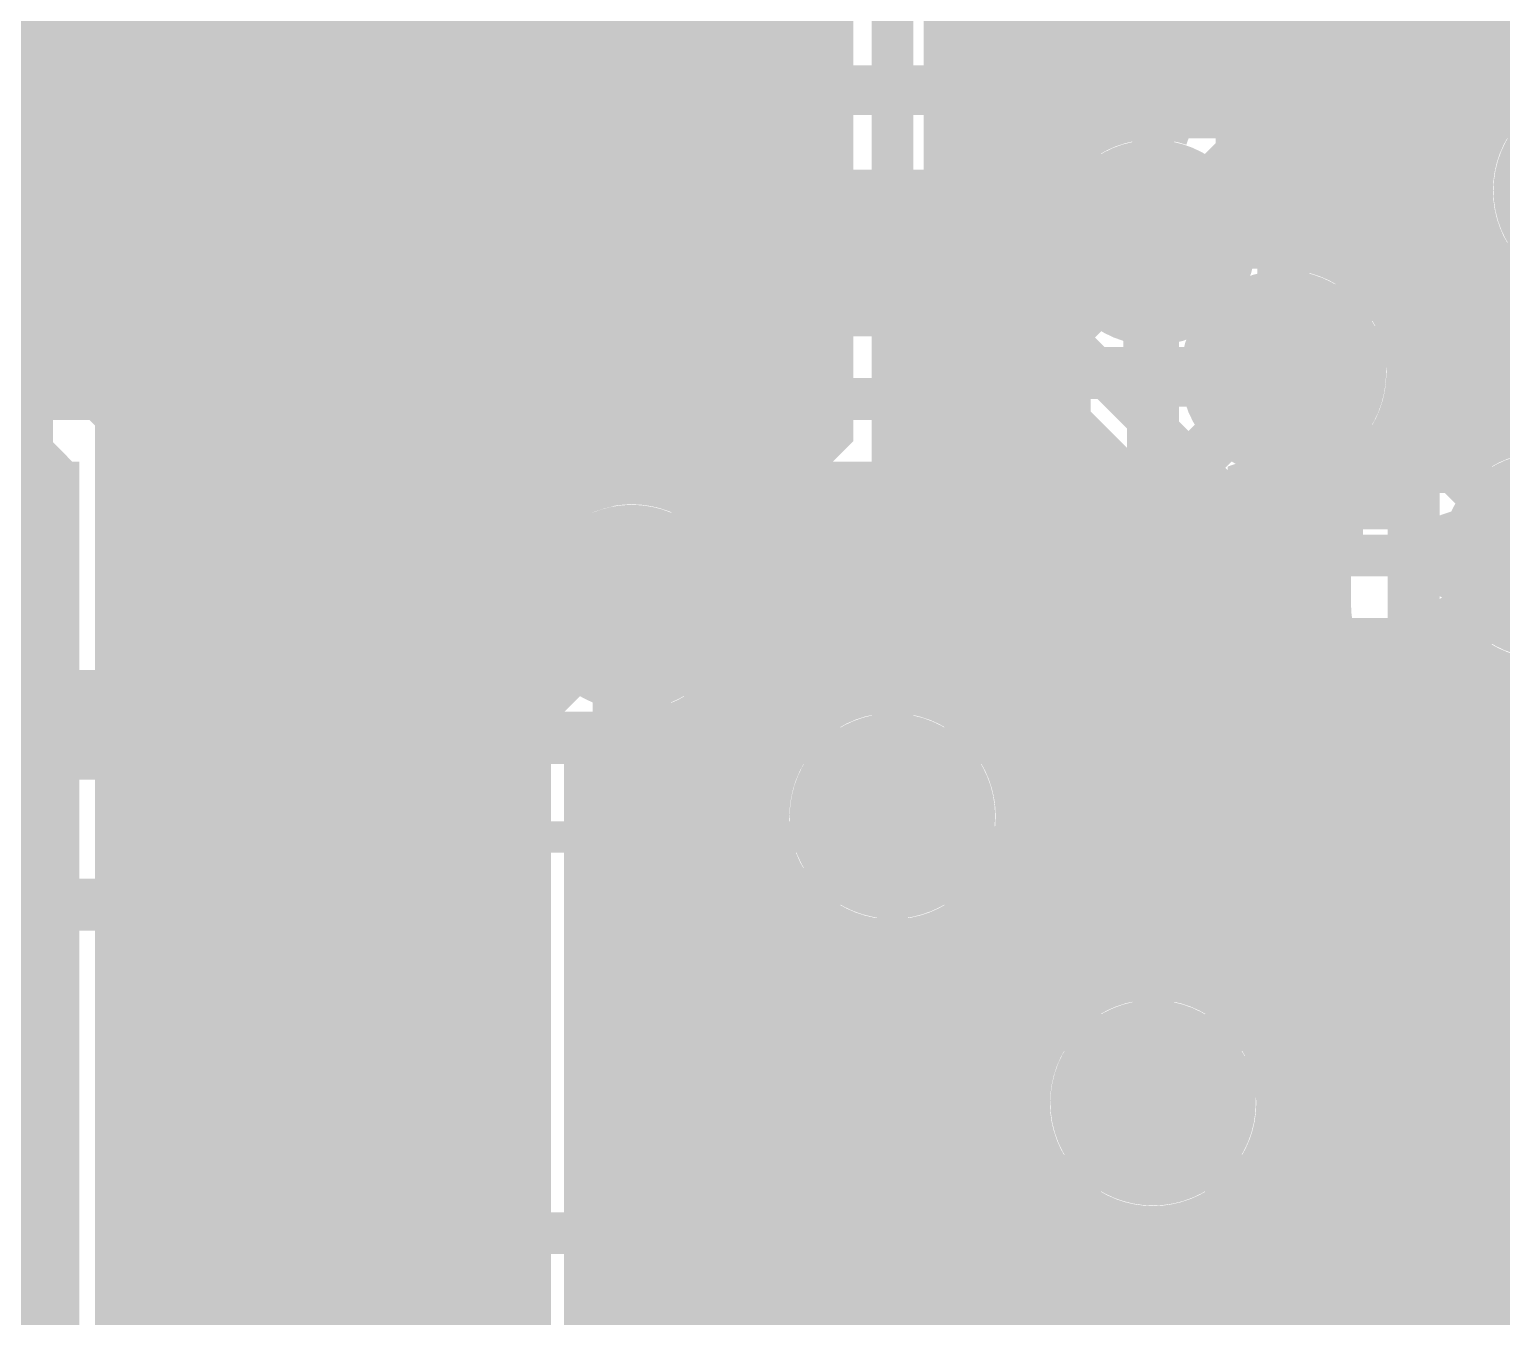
# Model space of a CAD drawing. Extents: x -4 to 136, y -50 to 40.
# Drawn here: x 89.78 to 96.95, y 5.69 to 11.96 of the extents above; entities that cross this region are included whole.
import ezdxf

# ---------------------------------------------------------------- set-up
doc = ezdxf.new("R2010")
doc.units = 0
doc.header["$MEASUREMENT"] = 0
doc.layers.get('0').update_dxf_attribs({"linetype": 'CONTINUOUS'})
for name, color, linetype in [('25-335-0_BOT', 7, 'CONTINUOUS'), ('25-335-0_DRD', 7, 'CONTINUOUS'), ('25-335-0_GND', 6, 'CONTINUOUS'), ('25-335-0_IN1', 4, 'CONTINUOUS'), ('25-335-0_SMT', 5, 'CONTINUOUS'), ('25-335-0_SPT', 10, 'CONTINUOUS'), ('25-335-0_SST', 9, 'CONTINUOUS'), ('25-335-0_TOP', 12, 'CONTINUOUS'), ('THRUHOLE_TAP', 15, 'CONTINUOUS')]:
    doc.layers.add(name, color=color, linetype=linetype)

# ---------------------------------------------------------------- blocks, each defined once
blk = doc.blocks.new('ROUND_40')
at = {"const_width": 0.29972}
blk.add_lwpolyline([(-0.14986, 0, 1), (0.14986, 0, 1)], format="xyb", close=True, dxfattribs=at)
blk = doc.blocks.new('ROUND_60')
at = {"const_width": 0.50038}
blk.add_lwpolyline([(-0.25019, 0, 1), (0.25019, 0, 1)], format="xyb", close=True, dxfattribs=at)
blk = doc.blocks.new('ROUND_62')
at = {"const_width": 0.50038}
blk.add_lwpolyline([(-0.25019, 0, 1), (0.25019, 0, 1)], format="xyb", close=True, dxfattribs=at)
blk = doc.blocks.new('ROUND_63')
at = {"const_width": 0.0635}
blk.add_lwpolyline([(-0.03175, 0, 1), (0.03175, 0, 1)], format="xyb", close=True, dxfattribs=at)
blk = doc.blocks.new('RECTANGLE_2')
blk.add_solid([(0.4826, 0.4064), (0.4826, -0.4064), (-0.4826, 0.4064), (-0.4826, -0.4064)])
blk = doc.blocks.new('RECTANGLE_17')
blk.add_solid([(0.508, 0.635), (0.508, -0.635), (-0.508, 0.635), (-0.508, -0.635)])
blk = doc.blocks.new('RECTANGLE_26')
blk.add_solid([(0.3429, 0.635), (0.3429, -0.635), (-0.3429, 0.635), (-0.3429, -0.635)])
blk = doc.blocks.new('ROUND_23')
at = {"const_width": 0.10033}
blk.add_lwpolyline([(-0.050164, 0, 1), (0.050164, 0, 1)], format="xyb", close=True, dxfattribs=at)

msp = doc.modelspace()

# ---------------------------------------------------------------- linework, layer by layer
at = {"layer": '25-335-0_BOT'}
for points, const_width in [([(74.295, 31.369), (84.582, 31.369), (93.091, 22.86), (93.091, 16.129), (93.345, 15.875), (93.345, 12.954), (94.234, 12.065), (94.234, 11.049), (95.885, 9.398), (97.155, 9.398)], 0.2032), ([(91.44, 23.89886), (91.44, -2.2352)], 0.254), ([(96.9264, 20.60956), (96.9264, 11.57986)], 0.254), ([(96.6978, 20.41398), (96.6978, 9.8298)], 0.254), ([(96.4692, 20.28444), (96.4692, 10.52322)], 0.254), ([(91.2114, 16.2814), (91.2114, -2.2352)], 0.254), ([(96.2406, 16.2306), (96.2406, 10.8077)], 0.254), ([(90.9828, 16.15948), (90.9828, 4.5212)], 0.254), ([(96.012, 16.06042), (96.012, 10.90422)], 0.254), ([(95.7834, 16.00708), (95.7834, 11.25728)], 0.254), ([(90.297, 14.986), (89.789, 14.478), (89.789, 4.699), (89.281, 4.191)], 0.2032), ([(90.7542, 14.55166), (90.7542, 4.6609)], 0.254), ([(90.5256, 14.39926), (90.5256, 4.69392)], 0.254), ([(90.2208, 14.29766), (90.2208, 4.699)], 0.254), ([(90.297, 14.35608), (90.297, 4.64058)], 0.254), ([(92.71, 9.144), (93.599, 10.033), (93.599, 11.938), (92.837, 12.7), (92.837, 13.208), (92.329, 13.716)], 0.381), ([(95.25, 10.922), (95.25, 12.192), (94.615, 12.827)], 0.2032), ([(91.6686, 12.3444), (91.6686, -2.2352)], 0.254), ([(92.4687, 12.3317), (93.0783, 11.7221)], 0.254), ([(91.8972, 12.22248), (91.8972, -2.2352)], 0.254), ([(92.3544, 12.26312), (92.3544, 9.6647)], 0.254), ([(92.583, 12.2174), (92.583, 9.76122)], 0.254), ([(92.1258, 12.19962), (92.1258, 9.38022)], 0.254), ([(95.6818, 12.192), (95.6818, 11.3792)], 0.254), ([(92.8116, 11.9888), (90.2208, 11.9888)], 0.254), ([(92.8116, 11.9888), (92.8116, 9.9822)], 0.254), ([(102.46106, 11.9888), (95.6818, 11.9888)], 0.254), ([(93.0402, 11.7602), (90.2208, 11.7602)], 0.254), ([(93.0402, 11.7602), (93.0402, 10.2108)], 0.254), ([(93.0783, 11.7221), (93.0783, 10.2489)], 0.254), ([(97.17278, 11.7602), (95.6818, 11.7602)], 0.254), ([(93.0783, 11.5316), (90.2208, 11.5316)], 0.254), ([(96.8883, 11.5316), (95.6818, 11.5316)], 0.254), ([(93.0783, 11.303), (90.2208, 11.303)], 0.254), ([(96.79178, 11.303), (95.75038, 11.303)], 0.254), ([(93.0783, 11.0744), (90.2208, 11.0744)], 0.254), ([(96.7867, 11.0744), (95.8596, 11.0744)], 0.254), ([(93.0783, 10.8458), (90.2208, 10.8458)], 0.254), ([(96.87306, 10.8458), (96.17456, 10.8458)], 0.254), ([(96.9264, 10.7696), (96.9264, 9.98474)], 0.254), ([(93.0783, 10.6172), (90.2208, 10.6172)], 0.254), ([(97.1169, 10.6172), (96.42094, 10.6172)], 0.254), ([(94.1197, 10.55116), (94.1197, 10.033)], 0.254), ([(94.1197, 10.55116), (95.57258, 9.09828)], 0.254), ([(94.1832, 10.48766), (94.1832, 8.7249)], 0.254), ([(93.0783, 10.3886), (90.2208, 10.3886)], 0.254), ([(94.28226, 10.3886), (94.1197, 10.3886)], 0.254), ([(103.59898, 10.3886), (96.5073, 10.3886)], 0.254), ([(93.0783, 10.2489), (92.59316, 9.76122)], 0.254), ([(94.4118, 10.25906), (94.4118, 8.5852)], 0.254), ([(92.9894, 10.16), (90.2208, 10.16)], 0.254), ([(94.51086, 10.16), (94.1197, 10.16)], 0.254), ([(103.25608, 10.16), (96.50222, 10.16)], 0.254), ([(94.6404, 10.03046), (94.6404, 6.88848)], 0.254), ([(96.4692, 10.05078), (96.4692, 9.8298)], 0.254), ([(92.7608, 9.9314), (90.2208, 9.9314)], 0.254), ([(94.73946, 9.9314), (94.10954, 9.9314)], 0.254), ([(96.81972, 9.9314), (96.4057, 9.9314)], 0.254), ([(94.869, 9.80186), (94.869, 7.23138)], 0.254), ([(96.69526, 9.8298), (96.3168, 9.8298)], 0.254), ([(92.4179, 9.7028), (90.2208, 9.7028)], 0.254), ([(94.96806, 9.7028), (94.00032, 9.7028)], 0.254), ([(93.9673, 9.6647), (93.32722, 9.02716)], 0.254), ([(93.9546, 9.652), (93.9546, 8.75792)], 0.254), ([(95.0976, 9.57326), (95.0976, 7.3406)], 0.254), ([(92.17406, 9.4742), (90.2208, 9.4742)], 0.254), ([(93.726, 9.4234), (93.726, 8.70458)], 0.254), ([(95.19666, 9.4742), (93.7768, 9.4742)], 0.254), ([(95.3262, 9.34466), (95.3262, 7.35584)], 0.254), ([(92.0877, 9.2456), (90.2208, 9.2456)], 0.254), ([(92.71, 2.794), (92.71, 9.144)], 0.381), ([(95.42526, 9.2456), (93.5482, 9.2456)], 0.254), ([(93.4974, 9.1948), (93.4974, 8.53186)], 0.254), ([(95.5548, 9.11606), (95.5548, 7.28218)], 0.254), ([(92.09278, 9.017), (90.2208, 9.017)], 0.254), ([(95.6818, 9.017), (93.32722, 9.017)], 0.254), ([(95.7834, 8.9789), (95.7834, 7.06628)], 0.254), ([(96.69526, 8.9662), (95.885, 8.9662)], 0.254), ([(96.012, 8.9662), (96.012, 1.43002)], 0.254), ([(96.2406, 8.9662), (96.2406, 2.87528)], 0.254), ([(96.4692, 8.9662), (96.4692, 3.0988)], 0.254), ([(96.6978, 8.96366), (96.6978, 3.3274)], 0.254), ([(92.1258, 8.90778), (92.1258, 3.03022)], 0.254), ([(93.2688, 8.8519), (93.2688, 3.08356)], 0.254), ([(92.1893, 8.7884), (90.2208, 8.7884)], 0.254), ([(92.1893, 8.7884), (92.1893, 3.14706)], 0.254), ([(96.99498, 8.7884), (93.2307, 8.7884)], 0.254), ([(93.2307, 8.7884), (93.2307, 3.14706)], 0.254), ([(96.9264, 8.81126), (96.9264, 3.556)], 0.254), ([(92.1893, 8.5598), (90.2208, 8.5598)], 0.254), ([(93.52026, 8.5598), (93.2307, 8.5598)], 0.254), ([(107.0102, 8.5598), (94.4372, 8.5598)], 0.254), ([(92.1893, 8.3312), (90.2208, 8.3312)], 0.254), ([(93.3831, 8.3312), (93.2307, 8.3312)], 0.254), ([(107.0102, 8.3312), (94.5769, 8.3312)], 0.254), ([(92.1893, 8.1026), (90.2208, 8.1026)], 0.254), ([(93.35008, 8.1026), (93.2307, 8.1026)], 0.254), ([(107.0102, 8.1026), (94.60992, 8.1026)], 0.254), ([(92.1893, 7.874), (90.2208, 7.874)], 0.254), ([(93.40342, 7.874), (93.2307, 7.874)], 0.254), ([(107.0102, 7.874), (94.55658, 7.874)], 0.254), ([(93.4974, 7.7216), (93.4974, 1.1176)], 0.254), ([(92.1893, 7.6454), (90.2208, 7.6454)], 0.254), ([(93.5736, 7.6454), (93.2307, 7.6454)], 0.254), ([(103.5304, 7.6454), (94.38386, 7.6454)], 0.254), ([(94.4118, 7.66826), (94.4118, 5.50418)], 0.254), ([(93.726, 7.55142), (93.726, 1.00838)], 0.254), ([(93.9546, 7.49808), (93.9546, 5.35686)], 0.254), ([(94.1832, 7.5311), (94.1832, 5.48132)], 0.254), ([(92.1893, 7.4168), (90.2208, 7.4168)], 0.254), ([(103.40848, 7.4168), (93.2307, 7.4168)], 0.254), ([(92.1893, 7.1882), (90.2208, 7.1882)], 0.254), ([(94.81566, 7.1882), (93.2307, 7.1882)], 0.254), ([(103.14178, 7.1882), (95.6818, 7.1882)], 0.254), ([(92.1893, 6.9596), (90.2208, 6.9596)], 0.254), ([(94.66326, 6.9596), (93.2307, 6.9596)], 0.254), ([(102.8573, 6.9596), (95.83674, 6.9596)], 0.254), ([(92.1893, 6.731), (90.2208, 6.731)], 0.254), ([(94.62008, 6.731), (93.2307, 6.731)], 0.254), ([(102.76078, 6.731), (95.87992, 6.731)], 0.254), ([(94.6404, 6.57098), (94.6404, 5.44068)], 0.254), ([(92.1893, 6.5024), (90.2208, 6.5024)], 0.254), ([(94.66326, 6.5024), (93.2307, 6.5024)], 0.254), ([(102.7557, 6.5024), (95.83674, 6.5024)], 0.254), ([(95.7834, 6.39572), (95.7834, -2.2352)], 0.254), ([(92.1893, 6.2738), (90.2208, 6.2738)], 0.254), ([(94.81566, 6.2738), (93.2307, 6.2738)], 0.254), ([(99.36226, 6.2738), (95.6818, 6.2738)], 0.254), ([(94.869, 6.22808), (94.869, 5.24764)], 0.254), ([(95.0976, 6.11886), (95.0976, 4.699)], 0.254), ([(95.5548, 6.17982), (95.5548, -2.2352)], 0.254), ([(92.1893, 6.0452), (90.2208, 6.0452)], 0.254), ([(99.2251, 6.0452), (93.2307, 6.0452)], 0.254), ([(95.3262, 6.10616), (95.3262, -2.2352)], 0.254), ([(92.1893, 5.8166), (90.2208, 5.8166)], 0.254), ([(99.19208, 5.8166), (93.2307, 5.8166)], 0.254), ([(92.1893, 5.588), (90.2208, 5.588)], 0.254), ([(99.24542, 5.588), (93.2307, 5.588)], 0.254)]:
    msp.add_lwpolyline(points, dxfattribs=dict(at, const_width=const_width))
at = {"layer": '25-335-0_BOT', "const_width": 0.254}
for points in [[(97.409, 11.80592, 0.4142136), (96.77908, 11.176)], [(95.87992, 10.922, 0.2063464), (95.68252, 11.37996)], [(95.87992, 10.922, 0.2063464), (95.68252, 11.37996)], [(96.77908, 11.176, 0.4142136), (97.409, 10.54608)], [(96.51492, 10.287, 0.4142136), (95.885, 10.91692)], [(96.3168, 9.8298, 0.2063465), (96.51387, 10.287)], [(93.9673, 9.6647, 0.1989124), (94.11985, 10.033)], [(93.9673, 9.6647, 0.1989124), (94.11985, 10.033)], [(97.155, 10.02792, 0.2070678), (96.69584, 9.82925)], [(92.59316, 9.76122, 0.3604212), (92.08262, 9.144)], [(92.59316, 9.76122, 0.3604212), (92.08262, 9.144)], [(92.08008, 9.144, 0.1509244), (92.18981, 8.78875)], [(92.08008, 9.144, 0.1509244), (92.18981, 8.78875)], [(95.5802, 9.0932, 0.1989124), (95.885, 8.96695)], [(95.5802, 9.0932, 0.1989124), (95.885, 8.96695)], [(93.2307, 8.7884, 0.1033876), (93.32954, 9.02672)], [(93.2307, 8.7884, 0.1033876), (93.32954, 9.02672)], [(96.69526, 8.9662, 0.2070673), (97.155, 8.76728)], [(93.98, 8.75792, 0.4142136), (93.35008, 8.128)], [(94.60992, 8.128, 0.4142136), (93.98, 8.75792)], [(93.35008, 8.128, 0.4142136), (93.98, 7.49808)], [(93.98, 7.49808, 0.4142136), (94.60992, 8.128)], [(95.25, 7.36092, 0.4142136), (94.62008, 6.731)], [(95.87992, 6.731, 0.4142136), (95.25, 7.36092)], [(94.62008, 6.731, 0.4142136), (95.25, 6.10108)], [(95.25, 6.10108, 0.4142136), (95.87992, 6.731)]]:
    msp.add_lwpolyline(points, format="xyb", dxfattribs=at)
at = {"layer": '25-335-0_DRD', "const_width": 0.254}
for points in [[(96.774, 11.811), (96.774, 10.541)], [(98.044, 11.811), (96.774, 11.811)], [(98.044, 11.811), (96.774, 10.541)], [(98.044, 10.541), (96.774, 11.811)], [(94.615, 11.557), (94.615, 10.287)], [(95.885, 11.557), (94.615, 11.557)], [(95.885, 11.557), (94.615, 10.287)], [(95.885, 10.287), (94.615, 11.557)], [(94.615, 11.557), (94.615, 10.287)], [(95.885, 11.557), (94.615, 11.557)], [(95.885, 11.557), (94.615, 10.287)], [(95.885, 10.287), (94.615, 11.557)], [(95.885, 10.287), (95.885, 11.557)], [(95.885, 10.287), (95.885, 11.557)], [(92.075, 11.4554), (92.075, 10.1854)], [(93.345, 11.4554), (92.075, 11.4554)], [(93.345, 11.4554), (92.075, 10.1854)], [(93.345, 10.1854), (92.075, 11.4554)], [(93.345, 10.1854), (93.345, 11.4554)], [(95.25, 10.922), (95.25, 9.652)], [(96.52, 10.922), (95.25, 10.922)], [(96.52, 10.922), (95.25, 9.652)], [(96.52, 9.652), (95.25, 10.922)], [(96.52, 9.652), (96.52, 10.922)], [(96.774, 10.541), (98.044, 10.541)], [(94.615, 10.287), (95.885, 10.287)], [(94.615, 10.287), (95.885, 10.287)], [(92.075, 10.1854), (93.345, 10.1854)], [(96.52, 10.033), (96.52, 8.763)], [(97.79, 10.033), (96.52, 10.033)], [(97.79, 10.033), (96.52, 8.763)], [(97.79, 8.763), (96.52, 10.033)], [(92.075, 9.779), (92.075, 8.509)], [(93.345, 9.779), (92.075, 9.779)], [(93.345, 9.779), (92.075, 8.509)], [(93.345, 8.509), (92.075, 9.779)], [(92.075, 9.779), (92.075, 8.509)], [(93.345, 9.779), (92.075, 9.779)], [(93.345, 9.779), (92.075, 8.509)], [(93.345, 8.509), (92.075, 9.779)], [(93.345, 8.509), (93.345, 9.779)], [(93.345, 8.509), (93.345, 9.779)], [(95.25, 9.652), (96.52, 9.652)], [(93.345, 8.763), (93.345, 7.493)], [(94.615, 8.763), (93.345, 8.763)], [(94.615, 8.763), (93.345, 7.493)], [(94.615, 7.493), (93.345, 8.763)], [(94.615, 7.493), (94.615, 8.763)], [(96.52, 8.763), (97.79, 8.763)], [(92.075, 8.509), (93.345, 8.509)], [(92.075, 8.509), (93.345, 8.509)], [(93.345, 7.493), (94.615, 7.493)], [(94.615, 7.366), (94.615, 6.096)], [(95.885, 7.366), (94.615, 7.366)], [(95.885, 7.366), (94.615, 6.096)], [(95.885, 6.096), (94.615, 7.366)], [(95.885, 6.096), (95.885, 7.366)], [(94.615, 6.096), (95.885, 6.096)]]:
    msp.add_lwpolyline(points, dxfattribs=at)
at = {"layer": '25-335-0_IN1'}
for points, const_width in [([(95.885, 10.287), (95.885, 14.986), (94.361, 16.51), (94.361, 16.764), (93.98, 17.145), (91.186, 17.145), (90.805, 16.764)], 0.2032), ([(91.44, 16.7132), (91.44, -3.556)], 0.254), ([(93.0402, 16.7132), (93.0402, 9.67994)], 0.254), ([(95.758, 16.637), (96.52, 15.875), (96.52, 9.144), (98.425, 7.239), (104.013, 7.239)], 0.2032), ([(93.726, 16.51), (93.98, 16.256), (93.98, 8.128)], 0.2032), ([(91.2114, 16.2814), (91.2114, -3.556)], 0.254), ([(90.9828, 16.15948), (90.9828, 4.5212)], 0.254), ([(93.2688, 16.07566), (93.2688, 9.43356)], 0.254), ([(93.4974, 15.92326), (93.4974, 8.53186)], 0.254), ([(93.5482, 15.90548), (93.5482, 8.5852)], 0.254), ([(89.8398, 14.55166), (89.8398, 10.4648)], 0.254), ([(90.7542, 14.55166), (90.7542, 4.6609)], 0.254), ([(90.0684, 14.39926), (90.0684, 10.2362)], 0.254), ([(90.5256, 14.39926), (90.5256, 4.699)], 0.254), ([(90.297, 14.35608), (90.297, 9.9822)], 0.254), ([(95.4532, 13.47978), (95.4532, 11.5189)], 0.254), ([(92.8116, 13.3096), (92.8116, 9.7663)], 0.254), ([(95.3262, 13.28166), (95.3262, 11.54684)], 0.254), ([(93.345, 0.508), (92.075, 1.778), (92.075, 12.827)], 0.2032), ([(92.583, 12.45362), (92.583, 9.76122)], 0.254), ([(91.6432, 12.36726), (91.6432, 1.778)], 0.254), ([(92.5068, 12.36726), (92.5068, 9.7409)], 0.254), ([(95.0976, 12.4206), (95.0976, 11.5316)], 0.254), ([(94.4118, 12.2301), (94.4118, 8.5852)], 0.254), ([(94.4118, 12.2301), (94.4118, 8.5852)], 0.254), ([(94.869, 12.25042), (94.869, 11.42238)], 0.254), ([(94.6404, 12.19708), (94.6404, 11.07948)], 0.254), ([(91.6432, 11.9888), (84.06384, 11.9888)], 0.254), ([(93.5482, 11.9888), (92.5068, 11.9888)], 0.254), ([(95.4532, 11.9888), (94.4118, 11.9888)], 0.254), ([(91.6432, 11.7602), (83.99018, 11.7602)], 0.254), ([(93.5482, 11.7602), (92.5068, 11.7602)], 0.254), ([(95.4532, 11.7602), (94.4118, 11.7602)], 0.254), ([(91.6432, 11.5316), (88.92286, 11.5316)], 0.254), ([(93.5482, 11.5316), (92.5068, 11.5316)], 0.254), ([(95.08998, 11.5316), (94.4118, 11.5316)], 0.254), ([(91.6432, 11.303), (89.09558, 11.303)], 0.254), ([(93.5482, 11.303), (92.5068, 11.303)], 0.254), ([(94.74708, 11.303), (94.4118, 11.303)], 0.254), ([(91.6432, 11.0744), (89.14892, 11.0744)], 0.254), ([(93.5482, 11.0744), (92.5068, 11.0744)], 0.254), ([(94.63786, 11.0744), (94.4118, 11.0744)], 0.254), ([(90.551, 4.064), (89.916, 4.699), (89.916, 9.779), (89.408, 10.287), (84.709, 10.287), (83.947, 11.049)], 0.2032), ([(95.25, 6.731), (95.25, 10.922)], 0.2032), ([(91.6432, 10.8458), (89.1159, 10.8458)], 0.254), ([(93.5482, 10.8458), (92.5068, 10.8458)], 0.254), ([(94.62516, 10.8458), (94.4118, 10.8458)], 0.254), ([(94.6404, 10.76198), (94.6404, 6.88848)], 0.254), ([(96.9518, 10.74166), (96.9518, 9.9949)], 0.254), ([(91.6432, 10.6172), (89.68486, 10.6172)], 0.254), ([(89.7128, 10.5918), (90.21572, 10.08888)], 0.254), ([(93.5482, 10.6172), (92.5068, 10.6172)], 0.254), ([(94.69882, 10.6172), (94.4118, 10.6172)], 0.254), ([(97.1169, 10.6172), (96.9518, 10.6172)], 0.254), ([(94.8182, 10.46226), (94.8182, 7.1882)], 0.254), ([(91.6432, 10.3886), (89.916, 10.3886)], 0.254), ([(93.5482, 10.3886), (92.5068, 10.3886)], 0.254), ([(94.8182, 10.3886), (94.4118, 10.3886)], 0.254), ([(98.3742, 10.3886), (96.9518, 10.3886)], 0.254), ([(91.6432, 10.16), (90.1446, 10.16)], 0.254), ([(93.5482, 10.16), (92.5068, 10.16)], 0.254), ([(94.8182, 10.16), (94.4118, 10.16)], 0.254), ([(98.3742, 10.16), (96.9518, 10.16)], 0.254), ([(91.6432, 9.9314), (90.31986, 9.9314)], 0.254), ([(93.5482, 9.9314), (92.5068, 9.9314)], 0.254), ([(94.8182, 9.9314), (94.4118, 9.9314)], 0.254), ([(90.3478, 9.779), (90.3478, 4.8768)], 0.254), ([(91.6432, 9.7028), (90.3478, 9.7028)], 0.254), ([(93.5482, 9.7028), (92.99956, 9.7028)], 0.254), ([(94.8182, 9.7028), (94.4118, 9.7028)], 0.254), ([(95.6818, 9.6901), (95.6818, 7.1882)], 0.254), ([(95.7834, 9.6647), (95.7834, 7.06628)], 0.254), ([(96.012, 9.66978), (96.012, 1.43002)], 0.254), ([(96.0882, 9.6901), (96.0882, 9.144)], 0.254), ([(91.6432, 9.4742), (90.3478, 9.4742)], 0.254), ([(93.5482, 9.4742), (93.24594, 9.4742)], 0.254), ([(94.8182, 9.4742), (94.4118, 9.4742)], 0.254), ([(96.0882, 9.4742), (95.6818, 9.4742)], 0.254), ([(91.6432, 9.2456), (90.3478, 9.2456)], 0.254), ([(93.5482, 9.2456), (93.3323, 9.2456)], 0.254), ([(94.8182, 9.2456), (94.4118, 9.2456)], 0.254), ([(96.0882, 9.2456), (95.6818, 9.2456)], 0.254), ([(91.6432, 9.017), (90.3478, 9.017)], 0.254), ([(93.5482, 9.017), (93.32722, 9.017)], 0.254), ([(94.8182, 9.017), (94.4118, 9.017)], 0.254), ([(96.10598, 9.017), (95.6818, 9.017)], 0.254), ([(93.2688, 8.8519), (93.2688, 3.08356)], 0.254), ([(96.2152, 8.8392), (98.11258, 6.93928)], 0.254), ([(91.6432, 8.7884), (90.3478, 8.7884)], 0.254), ([(93.5482, 8.7884), (93.2307, 8.7884)], 0.254), ([(94.8182, 8.7884), (94.4118, 8.7884)], 0.254), ([(96.26346, 8.7884), (95.6818, 8.7884)], 0.254), ([(96.2406, 8.81126), (96.2406, 2.87528)], 0.254), ([(91.6432, 8.5598), (90.3478, 8.5598)], 0.254), ([(93.52026, 8.5598), (92.94622, 8.5598)], 0.254), ([(93.0402, 8.60806), (93.0402, 3.32994)], 0.254), ([(94.8182, 8.5598), (94.4372, 8.5598)], 0.254), ([(96.49206, 8.5598), (95.6818, 8.5598)], 0.254), ([(96.4692, 8.58266), (96.4692, 3.09118)], 0.254), ([(92.5068, 8.5471), (92.5068, 3.3909)], 0.254), ([(92.583, 8.52678), (92.583, 3.41122)], 0.254), ([(92.8116, 8.5217), (92.8116, 3.4163)], 0.254), ([(96.6978, 8.35406), (96.6978, 3.16484)], 0.254), ([(91.6432, 8.3312), (90.3478, 8.3312)], 0.254), ([(93.3831, 8.3312), (92.5068, 8.3312)], 0.254), ([(94.8182, 8.3312), (94.5769, 8.3312)], 0.254), ([(96.72066, 8.3312), (95.6818, 8.3312)], 0.254), ([(96.9264, 8.12546), (96.9264, 3.1496)], 0.254), ([(91.6432, 8.1026), (90.3478, 8.1026)], 0.254), ([(93.35008, 8.1026), (92.5068, 8.1026)], 0.254), ([(94.8182, 8.1026), (94.60992, 8.1026)], 0.254), ([(96.94926, 8.1026), (95.6818, 8.1026)], 0.254), ([(91.6432, 7.874), (90.3478, 7.874)], 0.254), ([(93.40342, 7.874), (92.5068, 7.874)], 0.254), ([(94.8182, 7.874), (94.55658, 7.874)], 0.254), ([(97.17786, 7.874), (95.6818, 7.874)], 0.254), ([(93.4974, 7.7216), (93.4974, 1.1176)], 0.254), ([(91.6432, 7.6454), (90.3478, 7.6454)], 0.254), ([(93.5736, 7.6454), (92.5068, 7.6454)], 0.254), ([(94.8182, 7.6454), (94.38386, 7.6454)], 0.254), ([(94.4118, 7.66826), (94.4118, 5.50418)], 0.254), ([(97.40646, 7.6454), (95.6818, 7.6454)], 0.254), ([(93.726, 7.55142), (93.726, 1.00838)], 0.254), ([(93.9546, 7.49808), (93.9546, 5.35686)], 0.254), ([(94.1832, 7.5311), (94.1832, 5.48132)], 0.254), ([(91.6432, 7.4168), (90.3478, 7.4168)], 0.254), ([(94.8182, 7.4168), (92.5068, 7.4168)], 0.254), ([(97.63506, 7.4168), (95.6818, 7.4168)], 0.254), ([(91.6432, 7.1882), (90.3478, 7.1882)], 0.254), ([(94.81566, 7.1882), (92.5068, 7.1882)], 0.254), ([(97.86366, 7.1882), (95.6818, 7.1882)], 0.254), ([(91.6432, 6.9596), (90.3478, 6.9596)], 0.254), ([(94.66326, 6.9596), (92.5068, 6.9596)], 0.254), ([(98.09226, 6.9596), (95.83674, 6.9596)], 0.254), ([(91.6432, 6.731), (90.3478, 6.731)], 0.254), ([(94.62008, 6.731), (92.5068, 6.731)], 0.254), ([(102.76078, 6.731), (95.87992, 6.731)], 0.254), ([(94.6404, 6.57098), (94.6404, 5.44068)], 0.254), ([(91.6432, 6.5024), (90.3478, 6.5024)], 0.254), ([(94.66326, 6.5024), (92.5068, 6.5024)], 0.254), ([(102.7557, 6.5024), (95.83674, 6.5024)], 0.254), ([(95.7834, 6.39572), (95.7834, -2.96672)], 0.254), ([(91.6432, 6.2738), (90.3478, 6.2738)], 0.254), ([(94.81566, 6.2738), (92.5068, 6.2738)], 0.254), ([(99.36226, 6.2738), (95.6818, 6.2738)], 0.254), ([(94.869, 6.22808), (94.869, 5.24764)], 0.254), ([(95.0976, 6.11886), (95.0976, 1.03886)], 0.254), ([(95.5548, 6.17982), (95.5548, -2.75082)], 0.254), ([(91.6432, 6.0452), (90.3478, 6.0452)], 0.254), ([(99.2251, 6.0452), (92.5068, 6.0452)], 0.254), ([(95.3262, 6.10616), (95.3262, -2.67716)], 0.254), ([(91.6432, 5.8166), (90.3478, 5.8166)], 0.254), ([(99.19208, 5.8166), (92.5068, 5.8166)], 0.254), ([(91.6432, 5.588), (90.3478, 5.588)], 0.254), ([(99.24542, 5.588), (92.5068, 5.588)], 0.254)]:
    msp.add_lwpolyline(points, dxfattribs=dict(at, const_width=const_width))
at = {"layer": '25-335-0_IN1', "const_width": 0.254}
for points in [[(95.25, 11.55192, 0.4142136), (94.62008, 10.922)], [(95.25, 11.55192, 0.4142136), (94.62008, 10.922)], [(95.4532, 11.5189, 0.0822145), (95.25, 11.55254)], [(95.4532, 11.5189, 0.0822145), (95.25, 11.55254)], [(94.62008, 10.922, 0.2070672), (94.81875, 10.46284)], [(94.62008, 10.922, 0.2070672), (94.81875, 10.46284)], [(89.7128, 10.5918, 0.1989124), (89.408, 10.71805)], [(89.7128, 10.5918, 0.1989124), (89.408, 10.71805)], [(96.9518, 10.74166, 0.2055834), (97.409, 10.54538)], [(90.3478, 9.779, 0.1989124), (90.22133, 10.08433)], [(97.155, 10.02792, 0.082215), (96.952, 9.99431)], [(92.71, 9.77392, 0.082215), (92.507, 9.74031)], [(92.71, 9.77392, 0.082215), (92.507, 9.74031)], [(93.33992, 9.144, 0.4142136), (92.71, 9.77392)], [(93.33992, 9.144, 0.4142136), (92.71, 9.77392)], [(95.6818, 9.6901, 0.0822145), (95.885, 9.65646)], [(95.885, 9.65708, 0.082214), (96.088, 9.69068)], [(92.71, 8.51408, 0.4142136), (93.33992, 9.144)], [(92.71, 8.51408, 0.4142136), (93.33992, 9.144)], [(96.0882, 9.144, 0.1989124), (96.21467, 8.83867)], [(93.5482, 8.5852, 0.2063465), (93.35113, 8.128)], [(94.60992, 8.128, 0.2063464), (94.41252, 8.58596)], [(92.5068, 8.5471, 0.0822145), (92.71, 8.51346)], [(92.5068, 8.5471, 0.0822145), (92.71, 8.51346)], [(93.35008, 8.128, 0.4142136), (93.98, 7.49808)], [(93.98, 7.49808, 0.4142136), (94.60992, 8.128)], [(94.8182, 7.1882, 0.2063465), (94.62113, 6.731)], [(95.87992, 6.731, 0.2063464), (95.68252, 7.18896)], [(94.62008, 6.731, 0.4142136), (95.25, 6.10108)], [(95.25, 6.10108, 0.4142136), (95.87992, 6.731)]]:
    msp.add_lwpolyline(points, format="xyb", dxfattribs=at)
at = {"layer": '25-335-0_SST', "const_width": 0.1524}
for points in [[(92.13342, 11.91006), (92.13342, 12.26566), (92.30106, 12.32408), (92.47124, 12.32408), (92.64142, 12.26566), (92.64142, 11.91006), (92.47124, 11.8491), (92.30106, 11.8491), (91.62542, 12.08786)], [(88.7095, 11.6205), (88.7095, 8.6995), (90.3478, 8.6995), (90.3478, 11.6205), (88.7095, 11.6205)], [(92.2655, 8.6995), (92.2655, 11.6205), (90.6272, 11.6205), (90.6272, 8.6995), (92.2655, 8.6995)], [(94.8055, 8.6995), (94.8055, 11.6205), (93.1672, 11.6205), (93.1672, 8.6995), (94.8055, 8.6995)], [(95.68942, 11.51128), (95.68942, 11.15568), (95.85706, 11.0363), (96.02724, 11.0363), (96.19742, 11.15568), (96.19742, 11.51128), (95.18142, 11.51128)], [(95.68942, 11.2141), (95.18142, 11.0363)], [(95.34906, 10.67308), (95.18142, 10.5537), (95.18142, 10.31748), (95.34906, 10.1981), (95.51924, 10.1981), (95.85706, 10.43686), (96.19742, 10.1981), (96.19742, 10.67308)], [(95.68942, 9.42086), (95.68942, 9.77646), (95.85706, 9.83488), (96.02724, 9.83488), (96.19742, 9.77646), (96.19742, 9.42086), (96.02724, 9.3599), (95.85706, 9.3599), (95.18142, 9.59866)], [(96.8248, 9.57326), (96.65462, 9.51484), (96.65462, 9.27608), (96.8248, 9.21766), (96.99498, 9.09828), (97.50298, 9.09828), (97.67062, 9.15924), (97.67062, 9.51484), (97.50298, 9.57326), (96.8248, 9.57326)], [(96.99498, 9.33704), (96.65462, 9.09828)], [(97.16262, 8.67664), (97.16262, 8.32104), (96.99498, 8.26008), (96.8248, 8.26008), (96.65462, 8.32104), (96.65462, 8.67664), (96.8248, 8.73506), (96.99498, 8.73506), (97.67062, 8.49884)], [(88.7095, 8.4455), (88.7095, 5.5245), (90.3478, 5.5245), (90.3478, 8.4455), (88.7095, 8.4455)], [(90.805, 7.7978), (90.805, 8.0264), (93.98, 8.0264), (93.98, 3.4798), (90.805, 3.4798), (90.805, 7.7978)], [(94.488, 3.429), (98.552, 3.429), (98.552, 8.001), (96.774, 8.001), (96.52, 7.747), (96.266, 8.001), (94.488, 8.001), (94.488, 3.429)]]:
    msp.add_lwpolyline(points, dxfattribs=at)
at = {"layer": '25-335-0_TOP'}
for points, const_width in [([(103.378, 6.604), (102.616, 7.366), (98.679, 7.366), (97.536, 8.509), (96.393, 8.509), (94.742, 10.16), (66.167, 10.16), (65.659, 10.668), (65.659, 12.319), (65.278, 12.7), (62.611, 12.7), (62.23, 13.081), (60.706, 13.081), (60.452, 12.827), (53.34, 12.827), (53.086, 13.081)], 0.2032), ([(104.394, 12.319), (104.267, 12.192), (100.965, 12.192), (100.711, 11.938), (97.282, 11.938), (96.901, 11.557), (95.377, 11.557), (95.25, 11.684), (83.82, 11.684), (83.439, 12.065)], 0.2032), ([(90.6272, 11.2522), (90.3478, 11.2522)], 0.254), ([(90.3478, 11.2522), (90.3478, 10.5918)], 0.254), ([(90.5256, 11.2522), (90.5256, 10.5918)], 0.254), ([(90.6272, 11.2522), (90.6272, 10.5918)], 0.254), ([(93.1672, 11.2522), (92.2528, 11.2522)], 0.254), ([(92.2528, 11.2522), (92.2528, 10.5918)], 0.254), ([(92.3544, 11.2522), (92.3544, 10.5918)], 0.254), ([(92.583, 11.2522), (92.583, 10.5918)], 0.254), ([(92.8116, 11.2522), (92.8116, 10.5918)], 0.254), ([(93.0402, 11.2522), (93.0402, 10.5918)], 0.254), ([(93.1672, 11.2522), (93.1672, 10.5918)], 0.254), ([(90.6272, 11.0744), (90.3478, 11.0744)], 0.254), ([(93.1672, 11.0744), (92.2528, 11.0744)], 0.254), ([(90.6272, 10.8712), (91.44, 10.8712)], 0.254), ([(92.2528, 10.8712), (91.44, 10.8712)], 0.254), ([(93.98, 10.8712), (94.0308, 10.922), (95.25, 10.922)], 0.2032), ([(95.25, 10.922), (94.0308, 10.922), (93.98, 10.8712)], 0.2032), ([(104.394, 8.382), (104.394, 10.414), (103.886, 10.922), (98.552, 10.922), (98.044, 10.414), (96.012, 10.414), (95.885, 10.287)], 0.2032), ([(90.6272, 10.8458), (90.3478, 10.8458)], 0.254), ([(92.71, 10.8204), (92.6592, 10.8204), (92.6592, 10.8712), (91.44, 10.8712)], 0.2032), ([(92.71, 10.8712), (92.6592, 10.8712), (91.44, 10.8712)], 0.2032), ([(93.1672, 10.8458), (92.2528, 10.8458)], 0.254), ([(90.6272, 10.6172), (90.3478, 10.6172)], 0.254), ([(90.6272, 10.5918), (90.3478, 10.5918)], 0.254), ([(93.1672, 10.6172), (92.2528, 10.6172)], 0.254), ([(93.1672, 10.5918), (92.2528, 10.5918)], 0.254), ([(90.3478, 9.7282), (90.3478, 8.7122)], 0.254), ([(90.6272, 9.7282), (90.3478, 9.7282)], 0.254), ([(90.6272, 9.7028), (90.3478, 9.7028)], 0.254), ([(90.5256, 9.7282), (90.5256, 6.42366)], 0.254), ([(90.6272, 9.7282), (90.6272, 8.7122)], 0.254), ([(91.44, 9.4488), (92.4052, 9.4488), (92.71, 9.144)], 0.381), ([(92.71, 9.144), (92.4052, 9.4488), (91.44, 9.4488)], 0.381), ([(91.44, 9.4488), (91.44, 7.0358)], 0.381), ([(90.6272, 9.4742), (90.3478, 9.4742)], 0.254), ([(93.345, 7.0358), (93.345, 8.89), (93.9038, 9.4488), (93.98, 9.4488)], 0.2032), ([(90.6272, 9.2456), (90.3478, 9.2456)], 0.254), ([(90.6272, 9.017), (90.3478, 9.017)], 0.254), ([(90.6272, 8.7884), (90.3478, 8.7884)], 0.254), ([(90.3478, 8.7122), (88.7222, 8.7122)], 0.254), ([(89.8398, 8.7122), (89.8398, 8.4328)], 0.254), ([(90.0684, 8.7122), (90.0684, 8.4328)], 0.254), ([(90.297, 8.7122), (90.297, 8.4328)], 0.254), ([(90.9193, 8.7122), (90.6272, 8.7122)], 0.254), ([(90.7542, 8.7122), (90.7542, 6.52526)], 0.254), ([(90.9193, 8.7122), (90.9193, 8.001)], 0.254), ([(90.9193, 8.5598), (85.5218, 8.5598)], 0.254), ([(90.3478, 8.4328), (88.7222, 8.4328), (88.7222, 7.0739)], 0.254), ([(90.3478, 8.4328), (90.3478, 7.0104)], 0.254), ([(93.98, 8.128), (93.98, 8.001), (94.107, 7.874), (97.155, 7.874), (98.171, 6.858), (102.235, 6.858), (103.251, 5.842), (104.013, 5.842), (104.902, 6.731), (107.188, 6.731), (107.823, 7.366), (111.76, 7.366), (112.649, 8.255), (112.649, 8.382)], 0.2032), ([(90.9193, 8.3312), (90.3478, 8.3312)], 0.254), ([(90.9193, 8.1026), (90.3478, 8.1026)], 0.254), ([(90.9193, 8.001), (90.7669, 8.001)], 0.254), ([(90.7669, 8.001), (90.7669, 6.52526)], 0.254), ([(90.7669, 7.874), (90.3478, 7.874)], 0.254), ([(90.3478, 7.6962), (89.535, 7.6962)], 0.254), ([(90.7669, 7.6454), (90.3478, 7.6454)], 0.254), ([(90.7669, 7.4168), (90.3478, 7.4168)], 0.254), ([(90.7669, 7.1882), (90.3478, 7.1882)], 0.254), ([(90.3478, 7.0104), (90.3478, 6.9596)], 0.254), ([(90.7669, 6.9596), (90.3478, 6.9596)], 0.254), ([(90.3478, 6.9596), (90.3478, 6.2484)], 0.254), ([(96.52, 6.858), (95.377, 6.858), (95.25, 6.731)], 0.2032), ([(90.7669, 6.731), (90.3478, 6.731)], 0.254), ([(90.65768, 6.5024), (90.3478, 6.5024)], 0.254), ([(90.5002, 6.4008), (90.3478, 6.2484)], 0.254), ([(90.37066, 6.2738), (90.3478, 6.2738)], 0.254), ([(49.53, 3.81), (51.689, 3.81), (52.324, 3.175), (54.102, 3.175), (54.356, 2.921), (57.277, 2.921), (57.912, 2.286), (59.055, 2.286), (59.309, 2.54), (65.151, 2.54), (65.405, 2.794), (66.167, 2.794), (66.675, 2.286), (66.675, 1.27), (66.929, 1.016), (75.057, 1.016), (75.438, 1.397), (75.438, 3.175), (77.724, 5.461), (90.17, 5.461), (90.805, 6.096), (94.869, 6.096), (95.123, 5.842), (99.822, 5.842)], 0.2032)]:
    msp.add_lwpolyline(points, dxfattribs=dict(at, const_width=const_width))
at = {"layer": '25-335-0_TOP', "const_width": 0.254}
msp.add_lwpolyline([(90.7669, 6.52526, 0.1760033), (90.50027, 6.40072)], format="xyb", dxfattribs=at)
msp.add_lwpolyline([(90.7669, 6.52526, 0.1760033), (90.50027, 6.40072)], format="xyb", dxfattribs=at)

# ---------------------------------------------------------------- block references
at = {"layer": '25-335-0_BOT'}
for p in [(95.25, 10.922), (92.71, 10.8204), (95.885, 10.287), (97.155, 9.398), (92.71, 9.144), (93.98, 8.128), (95.25, 6.731)]:
    msp.add_blockref('ROUND_40', p, dxfattribs=at)
at = {"layer": '25-335-0_GND'}
for name, p in [('ROUND_60', (97.409, 11.176)), ('ROUND_60', (95.25, 10.922)), ('ROUND_63', (92.71, 10.8204)), ('ROUND_60', (95.885, 10.287)), ('ROUND_60', (97.155, 9.398)), ('ROUND_62', (92.71, 9.144)), ('ROUND_60', (93.98, 8.128)), ('ROUND_60', (95.25, 6.731))]:
    msp.add_blockref(name, p, dxfattribs=at)
at = {"layer": '25-335-0_IN1'}
for p in [(95.25, 10.922), (92.71, 10.8204), (95.885, 10.287), (97.155, 9.398), (92.71, 9.144), (93.98, 8.128), (95.25, 6.731)]:
    msp.add_blockref('ROUND_40', p, dxfattribs=at)
at = {"layer": '25-335-0_SMT'}
for name, p in [('RECTANGLE_2', (89.535, 10.8712)), ('RECTANGLE_2', (91.44, 10.8712)), ('RECTANGLE_2', (93.98, 10.8712)), ('RECTANGLE_2', (89.535, 9.4488)), ('RECTANGLE_2', (91.44, 9.4488)), ('RECTANGLE_2', (93.98, 9.4488)), ('RECTANGLE_2', (89.535, 7.6962)), ('RECTANGLE_26', (91.44, 7.0358)), ('RECTANGLE_26', (93.345, 7.0358)), ('RECTANGLE_17', (96.52, 6.858)), ('RECTANGLE_2', (89.535, 6.2738))]:
    msp.add_blockref(name, p, dxfattribs=at)
at = {"layer": '25-335-0_SPT'}
for name, p in [('RECTANGLE_2', (89.535, 10.8712)), ('RECTANGLE_2', (91.44, 10.8712)), ('RECTANGLE_2', (93.98, 10.8712)), ('RECTANGLE_2', (89.535, 9.4488)), ('RECTANGLE_2', (91.44, 9.4488)), ('RECTANGLE_2', (93.98, 9.4488)), ('RECTANGLE_2', (89.535, 7.6962)), ('RECTANGLE_26', (91.44, 7.0358)), ('RECTANGLE_26', (93.345, 7.0358)), ('RECTANGLE_17', (96.52, 6.858)), ('RECTANGLE_2', (89.535, 6.2738))]:
    msp.add_blockref(name, p, dxfattribs=at)
at = {"layer": '25-335-0_TOP'}
for name, p in [('RECTANGLE_2', (89.535, 10.8712)), ('RECTANGLE_2', (91.44, 10.8712)), ('RECTANGLE_2', (93.98, 10.8712)), ('ROUND_40', (95.25, 10.922)), ('ROUND_40', (92.71, 10.8204)), ('ROUND_40', (95.885, 10.287)), ('RECTANGLE_2', (89.535, 9.4488)), ('RECTANGLE_2', (91.44, 9.4488)), ('RECTANGLE_2', (93.98, 9.4488)), ('ROUND_40', (97.155, 9.398)), ('ROUND_40', (92.71, 9.144)), ('ROUND_40', (93.98, 8.128)), ('RECTANGLE_2', (89.535, 7.6962)), ('RECTANGLE_26', (91.44, 7.0358)), ('RECTANGLE_26', (93.345, 7.0358)), ('RECTANGLE_17', (96.52, 6.858)), ('ROUND_40', (95.25, 6.731)), ('RECTANGLE_2', (89.535, 6.2738))]:
    msp.add_blockref(name, p, dxfattribs=at)
at = {"layer": 'THRUHOLE_TAP'}
for p in [(95.25, 10.922), (92.71, 10.8204), (95.885, 10.287), (92.71, 9.144), (93.98, 8.128), (95.25, 6.731)]:
    msp.add_blockref('ROUND_23', p, dxfattribs=at)

doc.saveas('drawing.dxf')
